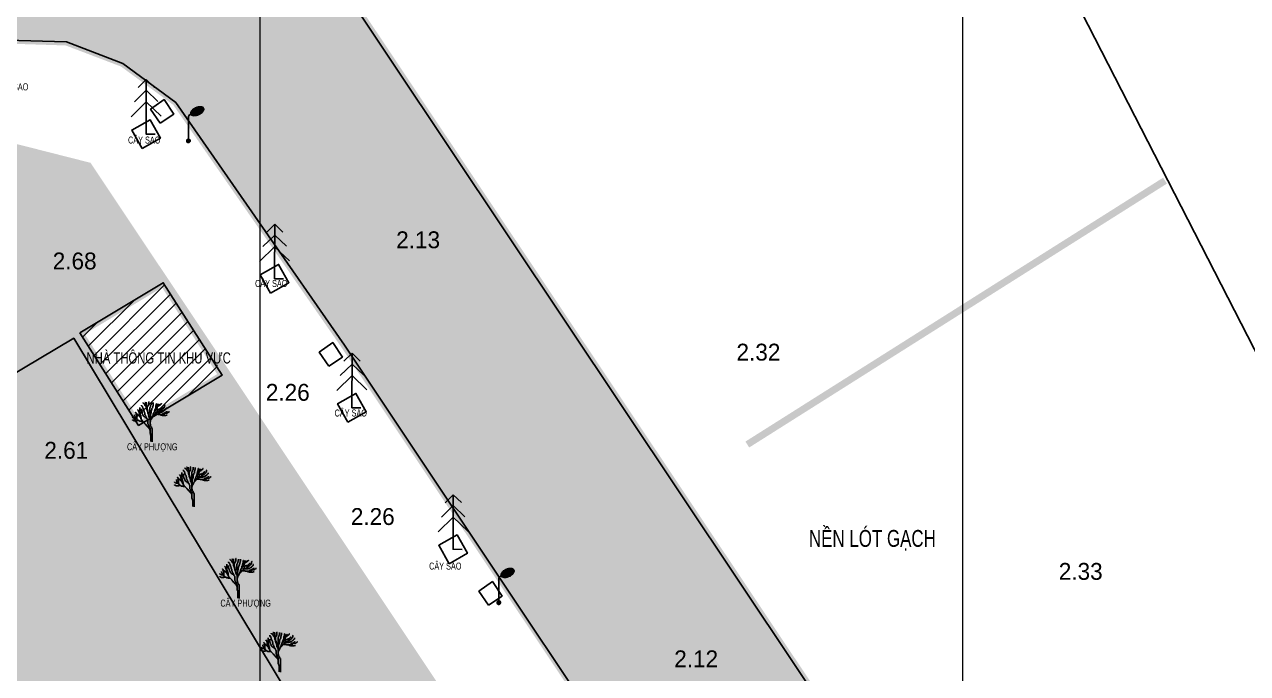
# Model space of a CAD drawing. Header units: millimetres. Extents: x 476643 to 477419, y 1110674 to 1111494.
# Drawn here: x 477026.9 to 477113.9, y 1111277.6 to 1111323.8 of the extents above; entities that cross this region are included whole.
import ezdxf

# ---------------------------------------------------------------- set-up
doc = ezdxf.new("R2010")
doc.units = ezdxf.units.MM
doc.header["$LTSCALE"] = 0.001
doc.header["$MEASUREMENT"] = 0
doc.linetypes.add('DASHDOTX2', pattern=[2, 1, -0.5, 0, -0.5])
for name, color, linetype, lineweight in [('D-CONGTRINH', 7, 'Continuous', 15), ('HT_Text', 7, 'Continuous', 15), ('LUOI', 8, 'Continuous', 5), ('Ranh theo QH', 5, 'Continuous', 40)]:
    doc.layers.add(name, color=color, linetype=linetype, lineweight=lineweight)
for name, color, linetype in [('HT_Cao do', 7, 'Continuous'), ('HT_duong', 1, 'Continuous'), ('HT_Hang rao', 7, 'Continuous'), ('HT_Ho ga', 5, 'Continuous'), ('HT_muong-ao', 4, 'Continuous'), ('HT_nha', 6, 'Continuous'), ('HT_thuc vat', 3, 'Continuous'), ('Ky hieu', 7, 'Continuous'), ('Net manh', 252, 'Continuous'), ('QH-sddat', 7, 'Continuous'), ('QH-text', 7, 'Continuous')]:
    doc.layers.add(name, color=color, linetype=linetype)
doc.styles.add('DIM', font='VAVON.TTF')
doc.linetypes.add('FENCELINE2', pattern='A,0.25,-0.1,[132,ltypeshp.shx,S=0.1,R=0,X=-0.1,Y=0],-0.1,1', length=1.45)
doc.linetypes.add('TAL_N_P', pattern='A,0.5,[130,ltypeshp.shx,S=0.25,R=0,X=0,Y=-0.25],1,[130,ltypeshp.shx,S=0.5,R=0,X=0,Y=-0.5],0.5', length=2)
doc.linetypes.add('TRACKS', pattern='A,0.15,[130,ltypeshp.shx,S=0.25,R=0,X=0,Y=0],0.15', length=0.3)

# ---------------------------------------------------------------- blocks, each defined once
blk = doc.blocks.new('Cot den')
at = {"layer": 'Ky hieu', "color": 5, "linetype": 'Continuous'}
for p, q in [((474185.96, 1112245.03), (474185.99, 1112245.09)), ((474185.96, 1112242.67), (474185.96, 1112245.03)), ((474185.99, 1112245.09), (474186.05, 1112245.17)), ((474186.05, 1112245.17), (474186.13, 1112245.23)), ((474186.13, 1112245.23), (474186.19, 1112245.25))]:
    blk.add_line(p, q, dxfattribs=at)
mesh = blk.add_polyface(dxfattribs=at)
corners = [(474186.29, 1112245.16), (474186.24, 1112245.2), (474186.32, 1112245.15), (474186.22, 1112245.22), (474186.39, 1112245.12), (474186.2, 1112245.25), (474186.43, 1112245.12), (474186.19, 1112245.29), (474186.49, 1112245.1), (474186.18, 1112245.32), (474186.53, 1112245.11), (474186.19, 1112245.36), (474186.6, 1112245.11), (474186.19, 1112245.39), (474186.63, 1112245.11), (474186.2, 1112245.43), (474186.71, 1112245.12), (474186.22, 1112245.48), (474186.77, 1112245.14), (474186.25, 1112245.53), (474186.84, 1112245.16), (474186.27, 1112245.57), (474186.9, 1112245.18), (474186.31, 1112245.62), (474186.97, 1112245.21), (474186.34, 1112245.65), (474187.02, 1112245.24), (474186.4, 1112245.7), (474187.09, 1112245.27), (474186.43, 1112245.73), (474187.12, 1112245.3), (474186.5, 1112245.78), (474187.2, 1112245.35), (474186.54, 1112245.8), (474187.23, 1112245.38), (474186.61, 1112245.84), (474187.28, 1112245.42), (474186.66, 1112245.87), (474187.31, 1112245.46), (474186.73, 1112245.9), (474187.35, 1112245.51), (474186.79, 1112245.92), (474187.38, 1112245.55), (474186.85, 1112245.94), (474187.4, 1112245.6), (474186.92, 1112245.96), (474187.42, 1112245.64), (474186.99, 1112245.97), (474187.44, 1112245.69), (474187.03, 1112245.97), (474187.44, 1112245.72), (474187.1, 1112245.97), (474187.44, 1112245.76), (474187.13, 1112245.97), (474187.43, 1112245.79), (474187.42, 1112245.82), (474187.2, 1112245.96), (474187.42, 1112245.82), (474187.4, 1112245.85), (474187.24, 1112245.96), (474187.38, 1112245.88), (474187.3, 1112245.93), (474187.33, 1112245.92)]
mesh.append_faces([[corners[k] for k in face] for face in [(0, 0, 2, 1), (1, 2, 4, 3), (3, 4, 6, 5), (5, 6, 8, 7), (7, 8, 10, 9), (9, 10, 12, 11), (11, 12, 14, 13), (13, 14, 16, 15), (15, 16, 18, 17), (17, 18, 20, 19), (19, 20, 22, 21), (21, 22, 24, 23), (23, 24, 26, 25), (25, 26, 28, 27), (27, 28, 30, 29), (29, 30, 32, 31), (31, 32, 34, 33), (33, 34, 36, 35), (35, 36, 38, 37), (37, 38, 40, 39), (39, 40, 42, 41), (41, 42, 44, 43), (43, 44, 46, 45), (45, 46, 48, 47), (47, 48, 50, 49), (49, 50, 52, 51), (51, 52, 54, 53), (53, 54, 57, 56), (56, 55, 58, 59), (59, 58, 60, 61), (61, 60, 62, 62)]], dxfattribs={"vtx0": -1, "vtx2": -1, "color": 5})
mesh = blk.add_polyface(dxfattribs=at)
corners = [(474185.87, 1112242.53), (474185.86, 1112242.54), (474185.9, 1112242.51), (474185.85, 1112242.55), (474185.91, 1112242.51), (474185.83, 1112242.57), (474185.93, 1112242.5), (474185.82, 1112242.58), (474185.94, 1112242.5), (474185.82, 1112242.59), (474185.96, 1112242.5), (474185.81, 1112242.61), (474185.98, 1112242.5), (474185.8, 1112242.62), (474186, 1112242.5), (474185.8, 1112242.64), (474186.01, 1112242.51), (474185.8, 1112242.66), (474186.03, 1112242.51), (474185.8, 1112242.67), (474186.04, 1112242.52), (474185.8, 1112242.67), (474186.06, 1112242.53), (474185.8, 1112242.69), (474186.06, 1112242.54), (474185.8, 1112242.7), (474186.08, 1112242.55), (474185.81, 1112242.72), (474186.09, 1112242.56), (474185.81, 1112242.73), (474186.11, 1112242.58), (474185.82, 1112242.75), (474186.11, 1112242.58), (474185.82, 1112242.76), (474186.12, 1112242.61), (474185.84, 1112242.78), (474186.12, 1112242.62), (474185.85, 1112242.79), (474186.13, 1112242.64), (474185.86, 1112242.8), (474186.13, 1112242.65), (474185.87, 1112242.81), (474186.13, 1112242.67), (474185.89, 1112242.82), (474186.13, 1112242.68), (474185.9, 1112242.83), (474186.13, 1112242.7), (474185.92, 1112242.83), (474186.13, 1112242.72), (474185.93, 1112242.84), (474186.12, 1112242.73), (474185.95, 1112242.84), (474186.11, 1112242.75), (474185.96, 1112242.84), (474186.11, 1112242.76), (474185.99, 1112242.84), (474186.1, 1112242.77), (474186, 1112242.84), (474186.08, 1112242.79), (474186.02, 1112242.83), (474186.07, 1112242.8), (474186.03, 1112242.83), (474186.06, 1112242.81)]
mesh.append_faces([[corners[k] for k in face] for face in [(0, 0, 2, 1), (1, 2, 4, 3), (3, 4, 6, 5), (5, 6, 8, 7), (7, 8, 10, 9), (9, 10, 12, 11), (11, 12, 14, 13), (13, 14, 16, 15), (15, 16, 18, 17), (17, 18, 20, 19), (21, 20, 22, 23), (23, 22, 24, 25), (25, 24, 26, 27), (27, 26, 28, 29), (29, 28, 30, 31), (31, 30, 32, 33), (33, 32, 34, 35), (35, 34, 36, 37), (37, 36, 38, 39), (39, 38, 40, 41), (41, 40, 42, 43), (43, 42, 44, 45), (45, 44, 46, 47), (47, 46, 48, 49), (49, 48, 50, 51), (51, 50, 52, 53), (53, 52, 54, 55), (55, 54, 56, 57), (57, 56, 58, 59), (59, 58, 60, 61), (61, 60, 62, 62)]], dxfattribs={"vtx0": -1, "vtx2": -1, "color": 5})
blk = doc.blocks.new('LKIM')
at = {"linetype": 'Continuous'}
for p, q in [((-0.158, 0.881), (-0.003, 1.034)), ((-0.003, 1.034), (0.152, 0.887)), ((-0.225, 0.611), (-0.003, 0.83)), ((-0.003, 0.83), (0.22, 0.619)), ((-0.288, 0.329), (-0.003, 0.61)), ((-0.003, 0.61), (0.282, 0.34))]:
    blk.add_line(p, q, dxfattribs=at)
blk.add_lwpolyline([(0.167, 0), (-0.003, 0), (-0.003, 1.032)], dxfattribs=at)
blk = doc.blocks.new('tree51')
for p, q in [((-1922, 9548), (-1988, 9548)), ((-1922, 9482), (-1922, 9548)), ((-1855, 9416), (-1922, 9482)), ((-1723, 9416), (-1855, 9416)), ((-1723, 9349), (-1723, 9416)), ((-1657, 9283), (-1723, 9349)), ((-1590, 9283), (-1657, 9283)), ((-1590, 9150), (-1590, 9283)), ((-1524, 9150), (-1590, 9150)), ((-1524, 9681), (-1392, 9681)), ((-1524, 9018), (-1524, 9150)), ((-1392, 9681), (-1392, 9615)), ((-1392, 9615), (-1325, 9548)), ((-1325, 9548), (-1325, 9482)), ((-1325, 9482), (-1259, 9482)), ((-1259, 9482), (-1259, 9416)), ((-1259, 9416), (-1193, 9416)), ((-1193, 9416), (-1193, 9283)), ((-1193, 9283), (-1126, 9283)), ((-1126, 9548), (-1126, 9747)), ((-1060, 9548), (-1126, 9548)), ((-1126, 9283), (-1126, 9217)), ((-1126, 9217), (-1060, 9217)), ((-1060, 7957), (-1060, 9548)), ((-1060, 9217), (-1060, 9150)), ((-596, 9084), (-530, 9150)), ((-596, 8952), (-596, 9084)), ((-530, 9814), (-464, 9814)), ((-530, 9150), (-530, 9814)), ((-66, 8952), (66, 9084)), ((66, 9349), (133, 9349)), ((66, 9084), (66, 9349)), ((133, 9349), (133, 9681)), ((530, 9084), (596, 9150)), ((530, 8819), (530, 9084)), ((596, 9150), (596, 9615)), ((1325, 9349), (1392, 9349)), ((1325, 8952), (1325, 9349)), ((1657, 9217), (1723, 9217)), ((1657, 8885), (1657, 9217)), ((1855, 9084), (1922, 9084)), ((1855, 8952), (1855, 9084)), ((1922, 9150), (2054, 9283)), ((1922, 9084), (1922, 9150)), ((2319, 9150), (2385, 9150)), ((2319, 9018), (2319, 9150)), ((2385, 9217), (2518, 9217)), ((2385, 9150), (2385, 9217)), ((2518, 9349), (2584, 9349)), ((2518, 9217), (2518, 9349)), ((2584, 9349), (2584, 9416)), ((3446, 9084), (3512, 9084)), ((3446, 9018), (3446, 9084)), ((-4506, 6034), (-4506, 6100)), ((-4042, 6432), (-4042, 6631)), ((-3976, 6432), (-4042, 6432)), ((-3976, 6167), (-3976, 6432)), ((-3910, 6167), (-3976, 6167)), ((-3910, 6034), (-3910, 6167)), ((-3777, 7161), (-3777, 7228)), ((-3711, 7161), (-3777, 7161)), ((-3711, 7095), (-3711, 7161)), ((-3644, 7095), (-3711, 7095)), ((-3711, 6763), (-3711, 6830)), ((-3578, 6763), (-3711, 6763)), ((-3644, 7029), (-3644, 7095)), ((-3578, 6962), (-3644, 7029)), ((-3578, 6896), (-3578, 6962)), ((-3446, 6896), (-3578, 6896)), ((-3578, 6697), (-3578, 6763)), ((-3512, 6631), (-3578, 6697)), ((-3512, 5570), (-3512, 6631)), ((-3446, 6830), (-3446, 6896)), ((-3379, 6763), (-3446, 6830)), ((-3313, 6763), (-3379, 6763)), ((-3313, 7891), (-3181, 7758)), ((-3247, 6697), (-3313, 6763)), ((-3247, 6631), (-3247, 6697)), ((-3181, 6631), (-3247, 6631)), ((-3181, 7758), (-3114, 7758)), ((-3048, 6498), (-3181, 6631)), ((-3114, 7758), (-3114, 7625)), ((-3114, 7625), (-3048, 7625)), ((-3048, 7625), (-3048, 7426)), ((-3048, 7426), (-2982, 7360)), ((-3048, 6432), (-3048, 6498)), ((-2916, 6432), (-3048, 6432)), ((-2982, 7360), (-2982, 7228)), ((-2982, 7228), (-2916, 7161)), ((-2916, 7161), (-2916, 6896)), ((-2916, 6896), (-2849, 6896)), ((-2916, 6299), (-2916, 6432)), ((-2849, 6299), (-2916, 6299)), ((-2849, 6896), (-2849, 6498)), ((-2849, 6498), (-2783, 6432)), ((-2849, 6233), (-2849, 6299)), ((-2783, 6233), (-2849, 6233)), ((-2783, 6432), (-2783, 6366)), ((-2783, 6366), (-2717, 6299)), ((-2717, 6167), (-2783, 6233)), ((-2717, 6962), (-2717, 8421)), ((-2651, 6896), (-2717, 6962)), ((-2717, 6299), (-2717, 6100)), ((-2717, 6100), (-2651, 6100)), ((-2651, 6697), (-2651, 6896)), ((-2584, 6564), (-2651, 6697)), ((-2651, 6100), (-2651, 5968)), ((-2518, 6564), (-2584, 6564)), ((-2518, 6366), (-2518, 6564)), ((-2452, 6233), (-2518, 6366)), ((-2452, 6034), (-2452, 6233)), ((-2319, 8819), (-2319, 9018)), ((-2253, 8819), (-2319, 8819)), ((-2319, 7426), (-2319, 8090)), ((-2253, 7360), (-2319, 7426)), ((-2253, 8753), (-2253, 8819)), ((-2120, 8753), (-2253, 8753)), ((-2253, 7228), (-2253, 7360)), ((-2187, 7228), (-2253, 7228)), ((-2187, 7029), (-2187, 7228)), ((-2120, 6962), (-2187, 7029)), ((-2120, 8686), (-2120, 8753)), ((-2054, 8686), (-2120, 8686)), ((-2120, 6830), (-2120, 6962)), ((-2054, 6830), (-2120, 6830)), ((-2054, 8487), (-2054, 8686)), ((-1988, 8421), (-2054, 8487)), ((-2054, 6763), (-2054, 6830)), ((-1988, 6697), (-2054, 6763)), ((-1988, 8355), (-1988, 8421)), ((-1922, 8288), (-1988, 8355)), ((-1988, 6564), (-1988, 6697)), ((-1922, 6564), (-1988, 6564)), ((-1922, 8090), (-1922, 8288)), ((-1855, 8090), (-1922, 8090)), ((-1922, 6432), (-1922, 6564)), ((-1789, 6299), (-1922, 6432)), ((-1855, 7891), (-1855, 8090)), ((-1789, 7824), (-1855, 7891)), ((-1789, 7758), (-1789, 7824)), ((-1723, 7758), (-1789, 7758)), ((-1789, 6233), (-1789, 6299)), ((-1723, 6233), (-1789, 6233)), ((-1723, 7625), (-1723, 7758)), ((-1657, 7559), (-1723, 7625)), ((-1723, 6167), (-1723, 6233)), ((-1657, 6167), (-1723, 6167)), ((-1657, 7228), (-1657, 7559)), ((-1590, 7228), (-1657, 7228)), ((-1590, 6100), (-1657, 6167)), ((-1590, 7095), (-1590, 7228)), ((-1524, 7095), (-1590, 7095)), ((-1458, 6034), (-1590, 6100)), ((-1458, 9018), (-1524, 9018)), ((-1524, 6763), (-1524, 7095)), ((-1458, 6697), (-1524, 6763)), ((-1458, 8952), (-1458, 9018)), ((-1392, 8952), (-1458, 8952)), ((-1458, 6631), (-1458, 6697)), ((-1392, 6631), (-1458, 6631)), ((-1392, 8819), (-1392, 8952)), ((-1325, 8819), (-1392, 8819)), ((-1392, 6498), (-1392, 6631)), ((-1325, 6432), (-1392, 6498)), ((-1325, 8753), (-1325, 8819)), ((-1259, 8686), (-1325, 8753)), ((-1325, 6299), (-1325, 6432)), ((-1193, 6167), (-1325, 6299)), ((-1193, 8686), (-1259, 8686)), ((-1193, 8620), (-1193, 8686)), ((-1060, 8554), (-1193, 8620)), ((-1193, 6100), (-1193, 6167)), ((-1126, 6034), (-1193, 6100)), ((-1060, 8487), (-1060, 8554)), ((-994, 7891), (-1060, 7957)), ((-994, 7824), (-994, 7891)), ((-928, 7758), (-994, 7824)), ((-928, 8487), (-861, 8554)), ((-928, 8023), (-928, 8487)), ((-861, 8023), (-928, 8023)), ((-928, 7625), (-928, 7758)), ((-861, 7493), (-928, 7625)), ((-861, 8554), (-795, 8686)), ((-861, 7758), (-861, 8023)), ((-795, 7692), (-861, 7758)), ((-861, 7360), (-861, 7493)), ((-795, 7294), (-861, 7360)), ((-795, 8686), (-729, 8686)), ((-795, 7625), (-795, 7692)), ((-729, 7559), (-795, 7625)), ((-795, 7228), (-795, 7294)), ((-729, 7095), (-795, 7228)), ((-729, 8819), (-663, 8819)), ((-729, 8686), (-729, 8819)), ((-729, 7294), (-729, 7559)), ((-663, 7228), (-729, 7294)), ((-729, 6962), (-729, 7095)), ((-663, 6896), (-729, 6962)), ((-663, 8952), (-596, 8952)), ((-663, 8819), (-663, 8952)), ((-663, 6763), (-663, 7228)), ((-663, 6763), (-663, 6896)), ((-596, 6697), (-663, 6763)), ((-596, 6498), (-596, 6697)), ((-530, 6366), (-596, 6498)), ((-530, 6167), (-530, 6366)), ((-398, 6034), (-530, 6167)), ((-265, 8421), (-199, 8421)), ((-265, 6896), (-265, 8421)), ((-199, 6830), (-265, 6896)), ((-199, 8487), (-133, 8554)), ((-199, 8421), (-199, 8487)), ((-199, 6697), (-199, 6830)), ((-133, 6564), (-199, 6697)), ((-133, 8753), (-66, 8753)), ((-133, 8554), (-133, 8753)), ((-133, 6564), (-66, 6631)), ((-133, 5901), (-133, 6564)), ((-66, 8753), (-66, 8952)), ((-66, 6830), (0, 6896)), ((-66, 6631), (-66, 6830)), ((0, 6962), (66, 7029)), ((0, 6896), (0, 6962)), ((66, 7559), (133, 7559)), ((66, 7029), (66, 7559)), ((133, 7758), (199, 7824)), ((133, 7559), (133, 7758)), ((199, 7957), (265, 8023)), ((199, 7824), (199, 7957)), ((265, 8156), (331, 8222)), ((265, 8023), (265, 8156)), ((265, 5968), (398, 6100)), ((331, 8222), (398, 8222)), ((398, 8421), (464, 8487)), ((398, 8222), (398, 8421)), ((398, 6233), (464, 6299)), ((398, 6100), (398, 6233)), ((398, 6167), (464, 6167)), ((464, 8753), (530, 8819)), ((464, 8487), (464, 8753)), ((464, 6432), (530, 6432)), ((464, 6299), (464, 6432)), ((464, 6233), (530, 6233)), ((464, 6167), (464, 6233)), ((530, 6631), (596, 6631)), ((530, 6432), (530, 6631)), ((530, 6233), (596, 6299)), ((596, 6830), (663, 6896)), ((596, 6631), (596, 6830)), ((596, 6366), (663, 6366)), ((596, 6299), (596, 6366)), ((663, 7029), (729, 7095)), ((663, 6896), (663, 7029)), ((663, 6432), (729, 6432)), ((663, 6366), (663, 6432)), ((729, 7161), (795, 7161)), ((729, 7095), (729, 7161)), ((729, 6498), (795, 6564)), ((729, 6432), (729, 6498)), ((795, 7294), (928, 7360)), ((795, 7228), (861, 7360)), ((795, 7228), (795, 7294)), ((795, 7161), (795, 7228)), ((795, 6631), (928, 6631)), ((795, 6564), (795, 6631)), ((861, 7426), (928, 7493)), ((861, 7360), (861, 7426)), ((928, 7692), (994, 7692)), ((928, 7493), (928, 7692)), ((928, 7360), (994, 7426)), ((928, 6697), (1126, 6896)), ((928, 6763), (1789, 6763)), ((928, 6631), (928, 6697)), ((994, 7891), (1060, 7957)), ((994, 7692), (994, 7891)), ((994, 7493), (1060, 7559)), ((994, 7426), (994, 7493)), ((1060, 8023), (1126, 8090)), ((1060, 7957), (1060, 8023)), ((1060, 7625), (1126, 7625)), ((1060, 7559), (1060, 7625)), ((1126, 8288), (1193, 8355)), ((1126, 8090), (1126, 8288)), ((1126, 7692), (1193, 7758)), ((1126, 7625), (1126, 7692)), ((1126, 6896), (1193, 6896)), ((1193, 8686), (1259, 8753)), ((1193, 8355), (1193, 8686)), ((1193, 7824), (1259, 7891)), ((1193, 7758), (1193, 7824)), ((1193, 6962), (1325, 6962)), ((1193, 6896), (1193, 6962)), ((1259, 8885), (1325, 8952)), ((1259, 8753), (1259, 8885)), ((1259, 7891), (1325, 7891)), ((1259, 7758), (1325, 7824)), ((1259, 7294), (1325, 7294)), ((1259, 6962), (1259, 7294)), ((1325, 8023), (1392, 8023)), ((1325, 7891), (1325, 8023)), ((1325, 7824), (1392, 7824)), ((1325, 7294), (1392, 7360)), ((1325, 7029), (1392, 7095)), ((1325, 6962), (1325, 7029)), ((1392, 8090), (1458, 8090)), ((1392, 8023), (1392, 8090)), ((1392, 7824), (1458, 7891)), ((1392, 7360), (1458, 7360)), ((1392, 7095), (1458, 7095)), ((1458, 8222), (1524, 8222)), ((1458, 8090), (1458, 8222)), ((1458, 7891), (1789, 7891)), ((1458, 7426), (1524, 7426)), ((1458, 7360), (1458, 7426)), ((1458, 7095), (1590, 7228)), ((1524, 8421), (1590, 8487)), ((1524, 8355), (1524, 8421)), ((1524, 8355), (1590, 8421)), ((1524, 8222), (1524, 8355)), ((1524, 7426), (1524, 7493)), ((1524, 7493), (1657, 7493)), ((1590, 8885), (1657, 8885)), ((1590, 8487), (1590, 8885)), ((1590, 8554), (1657, 8554)), ((1590, 8421), (1590, 8554)), ((1590, 7228), (1657, 7228)), ((1590, 7228), (2518, 7228)), ((1657, 8554), (1723, 8620)), ((1657, 7559), (1723, 7559)), ((1657, 7493), (1657, 7559)), ((1657, 7228), (1789, 7360)), ((1723, 8753), (1789, 8819)), ((1723, 8753), (1789, 8819)), ((1723, 8620), (1723, 8753)), ((1789, 8952), (1855, 8952)), ((1789, 8819), (1789, 8952)), ((1789, 8819), (1922, 8819)), ((1789, 7957), (1922, 7957)), ((1789, 7891), (1789, 7957)), ((1789, 7360), (1922, 7360)), ((1789, 6763), (1789, 6697)), ((1789, 6697), (3247, 6697)), ((1922, 8819), (1988, 8885)), ((1922, 7957), (1988, 8023)), ((1922, 7360), (2054, 7426)), ((1988, 8885), (2120, 8885)), ((1988, 8023), (2054, 8023)), ((2054, 8023), (2120, 8090)), ((2054, 7426), (2120, 7493)), ((2120, 8952), (2187, 8952)), ((2120, 8885), (2120, 8952)), ((2120, 8090), (2187, 8090)), ((2120, 7493), (2187, 7493)), ((2187, 8952), (2187, 9018)), ((2187, 9018), (2319, 9018)), ((2187, 8090), (2253, 8156)), ((2187, 7692), (2253, 7758)), ((2187, 7625), (2187, 7692)), ((2187, 7493), (2253, 7625)), ((2187, 6697), (2253, 6631)), ((2253, 8156), (2319, 8156)), ((2253, 7758), (2319, 7758)), ((2253, 7625), (2319, 7625)), ((2253, 6631), (2385, 6631)), ((2319, 8156), (2319, 8222)), ((2319, 7824), (2385, 7824)), ((2319, 7758), (2319, 7824)), ((2319, 7625), (2452, 7692)), ((2385, 7957), (2452, 7957)), ((2385, 7824), (2385, 7957)), ((2385, 6631), (2518, 6498)), ((2452, 8023), (2518, 8023)), ((2452, 7957), (2452, 8023)), ((2452, 7692), (2518, 7758)), ((2518, 8156), (2584, 8156)), ((2518, 8023), (2518, 8156)), ((2518, 7758), (2584, 7758)), ((2518, 7294), (2717, 7294)), ((2518, 7228), (2518, 7294)), ((2518, 6498), (2783, 6498)), ((2584, 8288), (2651, 8288)), ((2584, 8156), (2584, 8288)), ((2584, 7758), (2717, 7891)), ((2651, 8355), (2717, 8355)), ((2651, 8288), (2651, 8355)), ((2717, 8421), (2783, 8421)), ((2717, 8355), (2717, 8421)), ((2717, 7891), (2783, 7891)), ((2717, 7360), (2849, 7360)), ((2717, 7294), (2717, 7360)), ((2717, 6697), (2783, 6763)), ((2783, 8487), (2849, 8487)), ((2783, 8421), (2783, 8487)), ((2783, 7891), (3048, 8156)), ((2783, 6763), (2849, 6763)), ((2783, 6498), (2783, 6432)), ((2783, 6432), (3711, 6432)), ((2849, 8487), (2849, 8554)), ((2849, 8554), (2916, 8554)), ((2849, 7360), (2916, 7426)), ((2849, 6763), (2849, 6830)), ((2849, 6830), (2916, 6830)), ((2916, 8554), (2916, 8620)), ((2916, 7426), (3048, 7493)), ((2916, 6896), (2982, 6896)), ((2916, 6830), (2916, 6896)), ((2982, 6896), (3048, 6962)), ((3048, 8222), (3114, 8222)), ((3048, 8156), (3048, 8222)), ((3048, 7493), (3114, 7493)), ((3048, 6962), (3114, 6962)), ((3114, 8222), (3181, 8288)), ((3114, 7559), (3181, 7559)), ((3114, 7493), (3114, 7559)), ((3114, 6962), (3181, 7029)), ((3181, 8355), (3247, 8355)), ((3181, 8288), (3181, 8355)), ((3181, 7559), (3313, 7692)), ((3181, 7029), (3379, 7029)), ((3247, 8421), (3313, 8487)), ((3247, 8355), (3247, 8421)), ((3247, 6763), (3313, 6763)), ((3247, 6697), (3247, 6763)), ((3313, 8554), (3379, 8620)), ((3313, 8487), (3313, 8554)), ((3313, 7692), (3446, 7758)), ((3313, 7029), (4108, 7029)), ((3313, 6763), (3313, 6830)), ((3379, 8952), (3446, 9018)), ((3379, 8620), (3379, 8952)), ((3379, 7095), (3512, 7095)), ((3379, 7029), (3379, 7095)), ((3446, 7824), (3512, 7824)), ((3446, 7758), (3446, 7824)), ((3512, 7824), (3512, 7891)), ((3512, 7891), (3578, 7891)), ((3512, 7095), (3512, 7161)), ((3512, 7161), (3644, 7161)), ((3578, 7891), (3644, 7957)), ((3644, 8090), (3777, 8090)), ((3644, 7957), (3644, 8090)), ((3644, 7161), (3777, 7294)), ((3711, 6432), (3777, 6498)), ((3777, 8288), (3843, 8288)), ((3777, 8090), (3777, 8288)), ((3777, 7294), (3843, 7294)), ((3777, 6498), (4042, 6498)), ((3843, 8288), (3843, 8355)), ((3843, 7360), (3910, 7360)), ((3843, 7294), (3843, 7360)), ((3910, 7360), (3910, 7493)), ((4108, 7095), (4175, 7161)), ((4108, 7029), (4108, 7095)), ((4175, 7161), (4241, 7161)), ((4241, 7161), (4307, 7228)), ((4307, 7228), (4373, 7228)), ((4373, 7294), (4440, 7294)), ((4373, 7228), (4373, 7294)), ((4440, 7360), (4572, 7360)), ((4440, 7294), (4440, 7360)), ((-4440, 5968), (-4506, 6034)), ((-4506, 5305), (-4506, 5371)), ((-4373, 5305), (-4506, 5305)), ((-4440, 5901), (-4440, 5968)), ((-4307, 5901), (-4440, 5901)), ((-4373, 5238), (-4373, 5305)), ((-4307, 5238), (-4373, 5238)), ((-4307, 5835), (-4307, 5901)), ((-4241, 5835), (-4307, 5835)), ((-4307, 5172), (-4307, 5238)), ((-4175, 5172), (-4307, 5172)), ((-4175, 5769), (-4241, 5835)), ((-3711, 5769), (-4175, 5769)), ((-4175, 5106), (-4175, 5172)), ((-3446, 5106), (-4175, 5106)), ((-3843, 5968), (-3910, 6034)), ((-3843, 5901), (-3843, 5968)), ((-3777, 5901), (-3843, 5901)), ((-3777, 5769), (-3777, 5901)), ((-3711, 5702), (-3777, 5769)), ((-3711, 5702), (-3711, 5769)), ((-3644, 5702), (-3711, 5702)), ((-3644, 5636), (-3644, 5702)), ((-3512, 5504), (-3644, 5636)), ((-3446, 5570), (-3512, 5570)), ((-3446, 5504), (-3512, 5504)), ((-3379, 5437), (-3446, 5570)), ((-3446, 5437), (-3446, 5504)), ((-3379, 5371), (-3446, 5437)), ((-3379, 5172), (-3446, 5106)), ((-3313, 5371), (-3379, 5371)), ((-2916, 5172), (-3379, 5172)), ((-3247, 5305), (-3313, 5371)), ((-3181, 5305), (-3247, 5305)), ((-3048, 5172), (-3181, 5305)), ((-2916, 5172), (-3048, 5172)), ((-2916, 5039), (-2916, 5172)), ((-2916, 5106), (-2916, 5172)), ((-2849, 5106), (-2916, 5106)), ((-2849, 5039), (-2849, 5106)), ((-2452, 5039), (-2849, 5039)), ((-2651, 5968), (-2584, 5835)), ((-2584, 5835), (-2518, 5835)), ((-2518, 5835), (-2518, 5702)), ((-2518, 5702), (-2452, 5636)), ((-2385, 5968), (-2452, 6034)), ((-2452, 5636), (-2385, 5636)), ((-2385, 4973), (-2452, 5039)), ((-2385, 5437), (-2385, 5968)), ((-2385, 5636), (-2385, 5504)), ((-2385, 5504), (-2319, 5504)), ((-1922, 4973), (-2385, 4973)), ((-2319, 5504), (-2319, 5371)), ((-2319, 5371), (-2253, 5305)), ((-2253, 5305), (-2253, 5238)), ((-2253, 5238), (-2187, 5238)), ((-2187, 5238), (-2187, 5172)), ((-2187, 5172), (-2054, 5039)), ((-2054, 5039), (-1988, 5039)), ((-1988, 5039), (-1988, 4973)), ((-1988, 4973), (-1922, 4973)), ((-1922, 4973), (-1922, 4907)), ((-1922, 4907), (-1458, 4443)), ((-1392, 5968), (-1458, 6034)), ((-1458, 4443), (-1458, 4376)), ((-1458, 4376), (-1392, 4376)), ((-1126, 5835), (-1392, 5968)), ((-1392, 4376), (-1392, 4310)), ((-1392, 4310), (-1325, 4244)), ((-1325, 4244), (-1259, 4244)), ((-1259, 4244), (-1259, 4177)), ((-1259, 4177), (-1060, 3978)), ((-1126, 5901), (-1126, 6034)), ((-994, 5769), (-1126, 5901)), ((-1060, 3978), (-1060, 3912)), ((-1060, 3912), (-994, 3912)), ((-994, 5636), (-994, 5769)), ((-928, 5636), (-994, 5636)), ((-994, 3912), (-994, 3846)), ((-994, 3846), (-928, 3846)), ((-928, 5504), (-928, 5636)), ((-861, 5504), (-928, 5504)), ((-928, 3846), (-861, 3780)), ((-861, 5437), (-861, 5504)), ((-795, 5371), (-861, 5437)), ((-861, 3780), (-861, 3713)), ((-861, 3713), (-795, 3713)), ((-795, 5238), (-795, 5371)), ((-729, 5238), (-795, 5238)), ((-795, 3713), (-795, 3647)), ((-795, 3647), (-729, 3647)), ((-729, 4376), (-729, 5238)), ((-663, 4310), (-729, 4376)), ((-729, 3647), (-729, 3581)), ((-729, 3581), (-663, 3581)), ((-663, 4244), (-663, 4310)), ((-596, 4177), (-663, 4244)), ((-663, 3581), (-663, 3514)), ((-663, 3514), (-596, 3514)), ((-596, 4045), (-596, 4177)), ((-530, 3978), (-596, 4045)), ((-596, 3514), (-530, 3448)), ((-530, 3912), (-530, 3978)), ((-464, 3846), (-530, 3912)), ((-530, 3448), (-530, 3382)), ((-530, 3382), (-464, 3382)), ((-464, 3713), (-464, 3846)), ((-398, 3713), (-464, 3713)), ((-464, 3382), (-464, 3315)), ((-464, 3315), (-398, 3249)), ((-398, 5901), (-398, 6034)), ((-331, 5835), (-398, 5901)), ((-398, 3581), (-398, 3713)), ((-331, 3514), (-398, 3581)), ((-398, 3249), (-398, 3183)), ((-398, 3183), (-331, 3183)), ((-331, 5769), (-331, 5835)), ((-199, 5636), (-331, 5769)), ((-265, 3514), (-331, 3514)), ((-331, 3183), (-331, 3050)), ((-331, 3050), (-265, 3050)), ((-265, 3382), (-265, 3514)), ((-199, 3315), (-265, 3382)), ((-265, 3050), (-265, 2851)), ((-199, 5835), (-133, 5901)), ((-199, 5437), (-199, 5835)), ((-199, 4310), (-199, 5636)), ((-199, 4907), (-133, 4973)), ((-133, 4310), (-199, 4310)), ((-199, 1989), (-199, 3315)), ((-133, 5172), (-66, 5172)), ((-133, 4973), (-133, 5172)), ((-133, 3978), (-133, 4310)), ((-66, 3912), (-133, 3978)), ((-66, 5305), (0, 5371)), ((-66, 5172), (-66, 5305)), ((-66, 3846), (-66, 3912)), ((0, 3780), (-66, 3846)), ((0, 5437), (66, 5437)), ((0, 5371), (0, 5437)), ((0, 3713), (0, 3780)), ((66, 3647), (0, 3713)), ((66, 5570), (133, 5570)), ((66, 5437), (66, 5570)), ((66, 3581), (66, 3647)), ((199, 3448), (66, 3581)), ((133, 5636), (199, 5636)), ((133, 5570), (133, 5636)), ((199, 5835), (265, 5835)), ((199, 5636), (199, 5835)), ((199, 3315), (199, 3448)), ((265, 3315), (199, 3315)), ((265, 5835), (265, 5968)), ((265, 3249), (265, 3315)), ((331, 3249), (265, 3249)), ((331, -66), (331, 3249)), ((-265, 2851), (-199, 2851)), ((-133, 1989), (-199, 1989)), ((-133, 1790), (-133, 1989)), ((-66, 1724), (-133, 1790)), ((-66, 1591), (-66, 1724)), ((0, 1525), (-66, 1591)), ((0, 0), (0, 1525))]:
    blk.add_line(p, q)
blk = doc.blocks.new('fff')
at = {"linetype": 'TRACKS', "ltscale": 2}
blk.add_lwpolyline([(477176.348, 1111179.95), (477102.595, 1111323.797), (477084.416, 1111359.248), (477061.083, 1111404.751)], dxfattribs=at)
at = {"elevation": 0}
for points in [[(477035.282, 1111315.016), (477036.589, 1111315.752), (477035.853, 1111317.059), (477034.546, 1111316.322)], [(477044.419, 1111304.715), (477045.726, 1111305.451), (477044.99, 1111306.758), (477043.683, 1111306.022)], [(477049.924, 1111295.539), (477051.231, 1111296.275), (477050.494, 1111297.582), (477049.188, 1111296.846)], [(477057.123, 1111285.466), (477058.43, 1111286.202), (477057.694, 1111287.509), (477056.387, 1111286.773)]]:
    blk.add_lwpolyline(points, close=True, dxfattribs=at)
at = {"layer": 'HT_duong'}
for points in [[(477027.775, 1111358.972), (477048.887, 1111327.463), (477114.867, 1111228.636), (477151.757, 1111173.456), (477155.583, 1111167.969)], [(477128.678, 1111182.374), (477097.873, 1111228.864), (477084.098, 1111249.422), (477072.554, 1111266.739), (477061.03, 1111283.999), (477049.672, 1111301.003), (477037.677, 1111318.292), (477033.905, 1111321.063), (477029.895, 1111322.591), (477025.661, 1111322.725), (477020.733, 1111321.683), (477002.237, 1111311.997), (476983.843, 1111302.36), (476979.457, 1111300.053), (476991.518, 1111278.36)]]:
    blk.add_lwpolyline(points, dxfattribs=at)
at = {"layer": 'HT_Hang rao', "linetype": 'FENCELINE2'}
blk.add_lwpolyline([(476992.124, 1111278.699), (476992.124, 1111278.699), (476992.124, 1111278.699), (476992.124, 1111278.699), (477030.416, 1111301.506), (477048.654, 1111271.234), (477111.294, 1111174.625), (477088.431, 1111161.209), (477069.283, 1111149.721), (476992.124, 1111278.699)], dxfattribs=at)
at = {"layer": 'HT_Ho ga', "color": 4}
for points in [[(477036.568, 1111316.811), (477037.537, 1111317.454), (477036.849, 1111318.488), (477035.888, 1111317.801)], [(477048.564, 1111299.523), (477049.533, 1111300.166), (477048.845, 1111301.2), (477047.884, 1111300.512)], [(477059.921, 1111282.519), (477060.89, 1111283.162), (477060.202, 1111284.196), (477059.241, 1111283.509)]]:
    blk.add_lwpolyline(points, close=True, dxfattribs=at)
at = {"layer": 'HT_muong-ao', "linetype": 'TAL_N_P', "ltscale": 2}
blk.add_lwpolyline([(477176.348, 1111179.95), (477102.595, 1111323.797), (477084.416, 1111359.248), (477061.083, 1111404.751)], dxfattribs=at)
at = {"layer": 'HT_nha', "linetype": 'Continuous', "ltscale": 0.7}
blk.add_lwpolyline([(477030.85, 1111301.89), (477036.787, 1111305.457), (477040.971, 1111298.871), (477035.034, 1111295.304)], close=True, dxfattribs=at)
at = {"xscale": 0.7360424541984685, "yscale": 0.7360424541402608, "zscale": 0.7360424542015039}
for p in [(128017.579, 292657.73), (128039.66, 292624.872)]:
    blk.add_blockref('Cot den', p, dxfattribs=at)
at = {"layer": 'HT_thuc vat', "extrusion": (0.002734, 0.014211, 0.999895), "xscale": 3.750000000158847, "zscale": 3.749999999994009, "rotation": 359.7981124263856}
for p, yscale in [((477033.794, 1111185.277, 17097.271), 3.749999999601811), ((477042.931, 1111174.977, 17097.149), 3.749999999601813), ((477048.436, 1111165.801, 17097.034), 3.749999999601813), ((477055.635, 1111155.729, 17096.911), 3.749999999601813)]:
    blk.add_blockref('LKIM', p, dxfattribs=dict(at, yscale=yscale))
at = {"layer": 'HT_thuc vat', "xscale": 0.0002879999810829759, "yscale": 0.0002880000974982977, "zscale": 0.000288}
for p in [(477035.907, 1111294.155), (477038.887, 1111289.535), (477042.101, 1111283.01), (477045.03, 1111277.773)]:
    blk.add_blockref('tree51', p, dxfattribs=at)
at = {"layer": 'HT_Cao do', "color": 0}
for s, p in [('2.13', (477053.359, 1111307.914)), ('2.68', (477028.922, 1111306.407)), ('2.32', (477077.571, 1111299.919)), ('2.26', (477044.084, 1111297.058)), ('2.61', (477028.327, 1111292.932)), ('2.26', (477050.132, 1111288.219)), ('2.33', (477100.502, 1111284.318)), ('2.12', (477073.143, 1111278.095))]:
    blk.add_text(s, height=1.2, dxfattribs=at).set_placement(p)
at = {"layer": 'HT_Text', "color": 9, "style": 'DIM', "width": 0.75}
for s, height, p in [('CAÂY SAO', 0.5, (477024.886, 1111319.147, 0)), ('CAÂY SAO', 0.5, (477034.281, 1111315.362, 0)), ('CAÂY SAO', 0.5, (477043.319, 1111305.154, 0)), ('NHAØ THOÂNG TIN KHU VÖÏC', 0.8, (477031.326, 1111299.706)), ('CAÂY SAO', 0.5, (477048.978, 1111295.938, 0)), ('CAÂY PHÖÔÏNG', 0.5, (477034.209, 1111293.534)), ('NEÀN LOÙT GAÏCH', 1.2, (477082.727, 1111286.664)), ('CAÂY SAO', 0.5, (477055.702, 1111285.044, 0)), ('CAÂY PHÖÔÏNG', 0.5, (477040.854, 1111282.407))]:
    blk.add_text(s, height=height, dxfattribs=at).set_placement(p)

msp = doc.modelspace()

# ---------------------------------------------------------------- hatches: boundary and pattern name
at = {"layer": 'HT_duong', "lineweight": 35}
h = msp.add_hatch(color=8, dxfattribs=at)
h.paths.add_polyline_path([(477048.887, 1111327.463), (477027.775, 1111358.972), (477020.27, 1111370.174), (477008.332, 1111362.865), (477016.421, 1111350.792), (477017.86, 1111344.683), (477017.138, 1111339.499), (477012.77, 1111333.596), (476979.491, 1111315.894), (476971.124, 1111317.952), (476961.673, 1111322.596), (476956.505, 1111325.872), (476954.514, 1111328.221), (476952.137, 1111336.195), (476950.508, 1111341.552), (476944.021, 1111339.245), (476951.442, 1111311.674), (476952.23, 1111304.995), (476951.587, 1111298.448), (476949.758, 1111292.182), (476947.749, 1111287.852), (476944.975, 1111283.905), (476912.719, 1111237.296), (476908.691, 1111231.568), (476905.132, 1111227.42), (476830.322, 1111166.989), (476799.591, 1111142.665), (476792.643, 1111141.543), (476785.289, 1111143.073), (476778.983, 1111147.249), (476775.455, 1111152.371), (476762.326, 1111180.654), (476747.928, 1111173.644), (476760.345, 1111146.893), (476762.51, 1111138.794), (476762.29, 1111130.003), (476760.162, 1111122.306), (476756.991, 1111116.786), (476735.457, 1111099.552), (476743.814, 1111087.993), (476759.607, 1111098.383), (476775.959, 1111098.612), (476781.034, 1111093.187), (476828.757, 1111011.48), (476830.075, 1111008.326), (476829.365, 1111005.739), (476823.601, 1110996.658), (476828.977, 1110986.609), (476838.722, 1110987.903), (476841.272, 1110987.755), (476843.582, 1110986.113), (476852.553, 1110970.837), (476872.949, 1110935.66), (476871.71, 1110929.87), (476868.202, 1110926.926), (476873.498, 1110917.435), (476877.811, 1110918.641), (476881.168, 1110918.762), (476884.414, 1110916.251), (476895.764, 1110896.747), (476895.132, 1110892.033), (476890.267, 1110888.644), (476893.273, 1110883.68), (476898.419, 1110886.36), (476901.379, 1110885.97), (476903.41, 1110883.713), (476924.932, 1110847.173), (476928.38, 1110849.152), (476943.994, 1110822.831), (476950.945, 1110826.14), (476941.016, 1110842.329), (476941.033, 1110842.337), (476927.724, 1110865.746), (476917.876, 1110882.802), (476920.986, 1110885.384), (476907.496, 1110908.559), (476893.354, 1110932.705), (476851.867, 1111003.762), (476851.441, 1111006.305), (476852.801, 1111008.38), (476859.969, 1111013.191), (476854.923, 1111021.873), (476847.79, 1111017.944), (476844.545, 1111018.011), (476842.462, 1111020.014), (476825.743, 1111048.347), (476799.179, 1111094.111), (476796.785, 1111098.634), (476795.399, 1111104.549), (476796.415, 1111116.032), (476798.48, 1111121.44), (476801.662, 1111126.03), (476818.966, 1111139.981), (476834.974, 1111153.053), (476868.467, 1111179.578), (476870.703, 1111178.844), (476873.947, 1111174.758), (476875.85, 1111172.552), (476876.483, 1111171.663), (476827.008, 1111132.461), (476828.871, 1111130.109), (476878.227, 1111169.217), (476881.317, 1111164.882), (476910.93, 1111113.044), (476920.603, 1111118.895), (476886.623, 1111176.533), (476903.863, 1111187.862), (476907.724, 1111189.84), (476910.898, 1111190.16), (476913.73, 1111189.676), (476918.192, 1111185.873), (476929.141, 1111167.464), (476939.374, 1111150.166), (476950.775, 1111129.895), (476953.389, 1111131.366), (476941.973, 1111151.665), (476931.722, 1111168.994), (476920.517, 1111187.834), (476915.048, 1111192.495), (476911.002, 1111193.185), (476906.86, 1111192.769), (476902.256, 1111190.409), (476884.014, 1111178.421), (476881.222, 1111180.988), (476878.76, 1111185.161), (476878.471, 1111186.548), (476878.868, 1111187.779), (476900.163, 1111204.281), (476906.58, 1111209.367), (476916.273, 1111204.463), (476926.719, 1111192.411), (476937.264, 1111174.332), (476991.86, 1111079.876), (477002.178, 1111061.992), (477014.874, 1111068.37), (477006.465, 1111083.507), (477006.702, 1111088.562), (477014.317, 1111096.81), (477023.765, 1111101.991), (477078.664, 1111132.737), (477096.805, 1111142.846), (477115.281, 1111153.139), (477133.694, 1111163.427), (477137.383, 1111165.642), (477155.583, 1111167.969), (477151.757, 1111173.456), (477114.867, 1111228.636)])
h.paths.add_polyline_path([(476933.19, 1111209.481), (476930.739, 1111214.836), (476928.95, 1111222.684), (476929.174, 1111230.394), (476929.977, 1111237.478), (476938.144, 1111249.178), (476947.688, 1111262.966), (476959.692, 1111280.244), (476966.032, 1111288.71), (476972.887, 1111295.309), (476974.815, 1111294.73), (476975.681, 1111293.721), (476978.054, 1111289.963), (476987.338, 1111273.544), (476991.518, 1111278.36), (476979.457, 1111300.053), (476983.843, 1111302.36), (477002.237, 1111311.997), (477020.733, 1111321.683), (477025.661, 1111322.725), (477029.895, 1111322.591), (477033.905, 1111321.063), (477037.677, 1111318.292), (477049.672, 1111301.003), (477061.03, 1111283.999), (477072.554, 1111266.739), (477084.098, 1111249.422), (477097.873, 1111228.864), (477128.678, 1111182.374), (477128.829, 1111179.673), (477127.457, 1111176.984), (477124.902, 1111174.708), (477110.01, 1111166.319), (477091.694, 1111156.147), (477073.451, 1111145.905), (477018.249, 1111115.05), (477005.692, 1111108.065), (477001.854, 1111106.39), (476998.259, 1111106.196), (476993.78, 1111108.324), (476988.982, 1111113.249), (476983.575, 1111122.517), (476973.112, 1111140.528), (476962.717, 1111158.524), (476941.666, 1111194.808)], flags=16)
at = {"layer": 'HT_duong', "lineweight": 18}
h = msp.add_hatch(dxfattribs=at)
h.set_pattern_fill('ANSI31', color=40, scale=6, style=0)
h.paths.add_polyline_path([(477036.787, 1111305.457), (477040.971, 1111298.871), (477035.033, 1111295.304), (477030.85, 1111301.89)])
at = {"layer": 'Net manh', "lineweight": 35}
h = msp.add_hatch(dxfattribs=at)
h.set_pattern_fill('AR-CONC', color=256, scale=0.5, style=0)
h.set_pattern_definition([(50, (0, 0), (3.586300913, -0.313760675), [0.375, -4.125]), (355, (0, 0), (-0.693756668, 3.760960669), [0.3, -3.3]), (100.4514, (0.299, -0.026), (2.892546909, 3.44719771), [0.31870095, -3.50571056]), (46.1842, (0, 1), (5.336205243, -0.827595072), [0.5625, -6.1875]), (96.6356, (0.4447, 0.931), (4.673313528, 4.870589355), [0.47805144, -5.258565]), (351.1842, (0, 1), (4.673309726, 4.870593005), [0.45, -4.95]), (21, (0.5, 0.75), (2.9845352606, -2.013094453), [0.375, -4.125]), (326, (0.5, 0.75), (1.21657666, 3.625750225), [0.3, -3.3]), (71.4514, (0.7487, 0.5822), (4.201113143, 1.612652484), [0.31870095, -3.50571056]), (37.5, (0, 0), (0.0607992766, 1.6644692692), [0, -3.26, 0, -3.35, 0, -3.3125]), (7.5, (0, 0), (1.3153476872, 1.9720585594), [0, -1.91, 0, -3.185, 0, -1.2625]), (327.5, (-1.115, 0), (2.6691121809, -0.1127743587), [0, -1.25, 0, -3.9, 0, -5.175]), (317.5, (-1.615, 0), (2.9159308467, 0.5005249117), [0, -1.625, 0, -2.59, 0, -3.675])])
h.paths.add_polyline_path([(476992.124, 1111278.699), (477030.416, 1111301.506), (477049.428, 1111271.681), (477053.951, 1111274.29), (477054.992, 1111272.673), (477057.771, 1111274.326), (477036.944, 1111305.551), (477036.787, 1111305.457), (477040.971, 1111298.871), (477035.033, 1111295.304), (477030.85, 1111301.89), (477036.944, 1111305.551), (477031.459, 1111313.773), (477024.262, 1111315.601), (476982.928, 1111293.811), (476991.518, 1111278.36), (476987.338, 1111273.544), (476978.054, 1111289.963), (476976.524, 1111292.385), (476968.713, 1111281.131), (476975.273, 1111270.229), (476976.71, 1111267.87), (476978.595, 1111269.735), (476980.523, 1111269.215), (476983.896, 1111271.424), (476999.575, 1111247.131), (476955.106, 1111217.573), (476941.425, 1111240.144), (476945.02, 1111241.915), (476943.904, 1111243.751), (476947.452, 1111245.566), (476946.418, 1111247.304), (476950.132, 1111249.745), (476951.132, 1111248.117), (476960.999, 1111254.043), (476960.163, 1111255.394), (476967.082, 1111259.445), (476965.565, 1111261.944), (476972.571, 1111266.195), (476971.552, 1111267.884), (476965.995, 1111277.215), (476937.411, 1111236.034, 0.042237), (476936.615, 1111234.594), (476939.331, 1111230.096), (476935.975, 1111226.581), (476935.91, 1111223.889), (476936.44, 1111219.943), (476940.289, 1111220.927), (476940.476, 1111217.466), (476946.816, 1111207.727), (476943.429, 1111205.786), (476944.76, 1111203.449), (476948.146, 1111205.519), (476954.952, 1111194.108), (476951.34, 1111191.988), (476952.896, 1111189.281), (476956.526, 1111191.457), (476959.071, 1111187.04), (476955.409, 1111184.91), (476956.757, 1111182.565), (476959.909, 1111184.44), (476963.276, 1111178.778), (476967.426, 1111176.057), (476972.193, 1111176.752), (476973.378, 1111174.796), (476966.138, 1111170.996), (476963.304, 1111171.475), (476985.034, 1111134.164), (476993.658, 1111138.634), (476996.772, 1111140.45), (476989.55, 1111152.746), (476986.706, 1111151.103), (476982.753, 1111157.946), (476985.535, 1111159.58), (476978.307, 1111171.886), (477011.573, 1111191.351), (477017.675, 1111195.159), (477016.782, 1111196.657), (477025.454, 1111202.012), (477045.991, 1111167.578), (477037.32, 1111162.222), (477042.691, 1111165.304), (477046.126, 1111167.353), (477050.222, 1111160.554), (477046.796, 1111158.49), (477044.239, 1111162.735), (477038.958, 1111159.477), (477037.32, 1111162.222), (477036.435, 1111163.706), (477031.893, 1111161.048), (477046.205, 1111137.419), (477059.433, 1111144.807), (477069.02, 1111150.161)])
h.paths.add_polyline_path([(477023.522, 1111207.287), (477013.619, 1111201.344), (477012.157, 1111203.781), (477006.064, 1111213.969), (476996.574, 1111229.839), (477008.107, 1111236.77), (477018.696, 1111219.063), (477017.046, 1111218.077)], flags=16)
h.paths.add_polyline_path([(477010.649, 1111205.48), (476975.112, 1111184.156), (476960.638, 1111208.095), (476996.183, 1111229.586), (477010.643, 1111205.49)], flags=16)
h.paths.add_polyline_path([(476994.284, 1111230.324), (476987.424, 1111226.176), (476985.722, 1111229.145), (476992.582, 1111233.293)], flags=16)
h.paths.add_polyline_path([(476992.074, 1111234.157), (476985.215, 1111229.991), (476983.457, 1111233.048), (476990.321, 1111237.184)], flags=16)
h.paths.add_polyline_path([(476981.572, 1111222.541), (476978.586, 1111220.813), (476977.747, 1111222.17, 0.295539), (476978.398, 1111224.734), (476979.786, 1111225.556)], flags=16)
h.paths.add_polyline_path([(476977.709, 1111220.277), (476974.711, 1111218.414), (476972.94, 1111221.493), (476974.32, 1111222.287, 0.295318), (476976.887, 1111221.654)], flags=16)
h.paths.add_polyline_path([(476979.256, 1111226.452), (476977.862, 1111225.626, 0.280277), (476975.422, 1111226.294), (476974.568, 1111227.656), (476977.467, 1111229.474)], flags=16)
h.paths.add_polyline_path([(476973.79, 1111223.164), (476972.419, 1111222.291), (476970.601, 1111225.131), (476973.701, 1111227.112), (476974.481, 1111225.779, 0.30333)], flags=16)
h.paths.add_polyline_path([(476968.769, 1111214.902), (476961.953, 1111210.759), (476960.159, 1111213.722), (476966.975, 1111217.865)], flags=16)
h.paths.add_polyline_path([(476966.409, 1111218.673), (476959.592, 1111214.53), (476957.736, 1111217.524), (476964.553, 1111221.666)], flags=16)
at = {"layer": 'QH-text', "lineweight": 35}
h = msp.add_hatch(dxfattribs=at)
h.set_pattern_fill('HONEY', color=3, scale=8, style=0)
h.paths.add_polyline_path([(476992.124, 1111278.699), (477030.416, 1111301.506), (477111.294, 1111174.625), (477069.283, 1111149.721)])

# ---------------------------------------------------------------- linework, layer by layer
at = {"layer": 'D-CONGTRINH', "lineweight": 35, "const_width": 0.5}
for points in [[(477027.775, 1111358.972), (477048.887, 1111327.463), (477114.867, 1111228.636), (477151.757, 1111173.456), (477155.583, 1111167.969)], [(477128.678, 1111182.374), (477097.873, 1111228.864), (477084.098, 1111249.422), (477072.554, 1111266.739), (477061.03, 1111283.999), (477049.672, 1111301.003), (477037.677, 1111318.292), (477033.905, 1111321.063), (477029.895, 1111322.591), (477025.661, 1111322.725), (477020.733, 1111321.683), (477002.237, 1111311.997), (476983.843, 1111302.36), (476979.457, 1111300.053), (476991.518, 1111278.36)], [(476982.928, 1111293.811), (477024.262, 1111315.601), (477031.459, 1111313.773), (477121.166, 1111179.285), (477059.433, 1111144.807), (477059.433, 1111144.807), (477059.433, 1111144.807)]]:
    msp.add_lwpolyline(points, dxfattribs=at)
for points in [[(477036.787, 1111305.457), (477040.971, 1111298.871), (477035.033, 1111295.304), (477030.85, 1111301.89)], [(476992.124, 1111278.699), (477030.416, 1111301.506), (477111.294, 1111174.625), (477069.283, 1111149.721)]]:
    msp.add_lwpolyline(points, close=True, dxfattribs=at)
at = {"layer": 'LUOI'}
for p, q in [((477043.658, 1111494), (477043.658, 1110674)), ((477093.658, 1111494), (477093.658, 1110674))]:
    msp.add_line(p, q, dxfattribs=at)
at = {"layer": 'QH-sddat', "const_width": 0.5}
msp.add_lwpolyline([(477078.343, 1111293.944), (477108.061, 1111312.721)], dxfattribs=at)
at = {"layer": 'Ranh theo QH', "color": 1, "linetype": 'DASHDOTX2', "lineweight": -2, "ltscale": 50, "const_width": 5, "flags": 128}
msp.add_lwpolyline([(477140.663, 1111175.284), (477033.325, 1111336.206), (476971.747, 1111303.743, 0.119976), (476960.382, 1111293.682), (476914.976, 1111228.264, -0.07519), (476902.91, 1111215.42), (476777.026, 1111115.837), (476929.132, 1110855.337), (477079.17, 1110942.944), (477006.529, 1111068.299), (477153.917, 1111150.615), (477151.558, 1111155.666), (477141.273, 1111174.37), (477140.663, 1111175.284)], format="xyb", dxfattribs=at)

# ---------------------------------------------------------------- block references
at = {"lineweight": 35}
msp.add_blockref('fff', (0, 0), dxfattribs=at)

doc.saveas('drawing.dxf')
